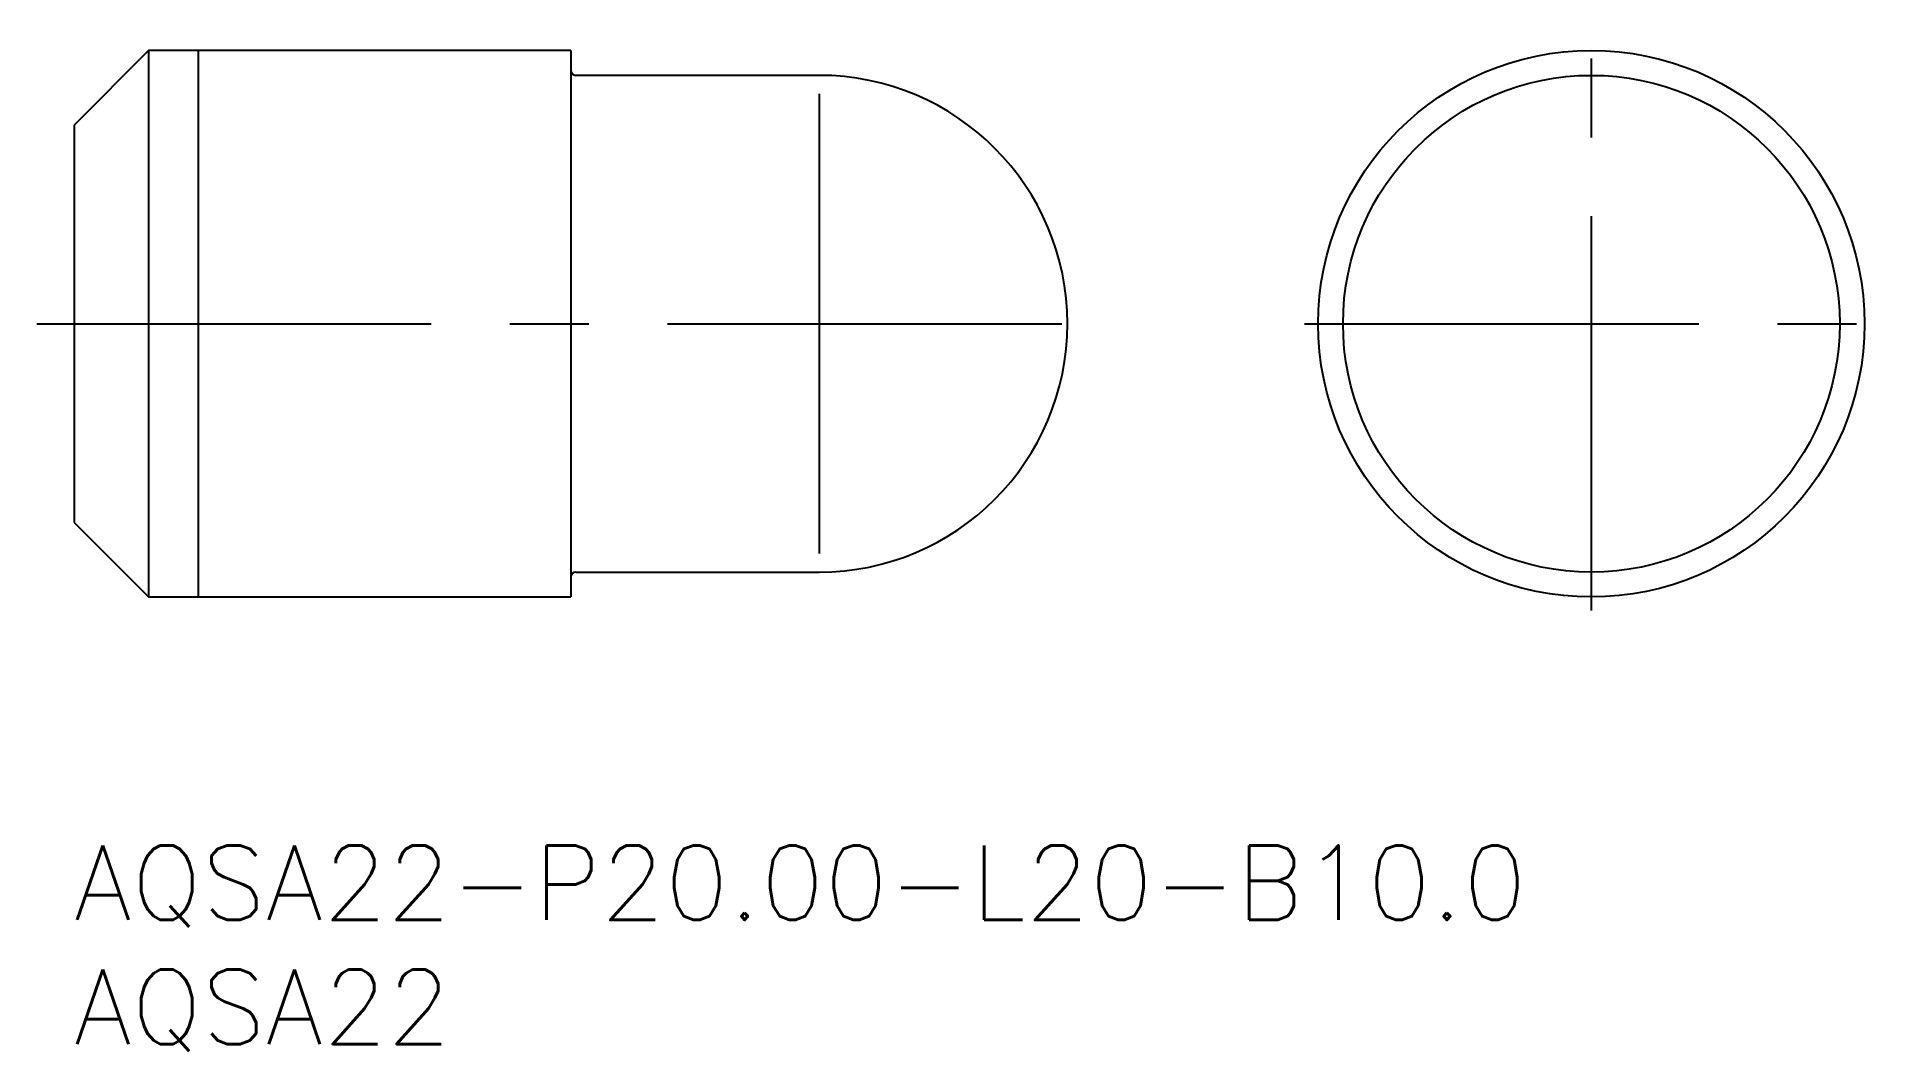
# Model space of a CAD drawing. Extents: x -1.5 to 72.6, y -8.3 to 32.6.
import ezdxf

# ---------------------------------------------------------------- set-up
doc = ezdxf.new("R2010")
doc.units = 0
doc.header["$LTSCALE"] = 0.5
doc.linetypes.add('CENTER', pattern=[50.8, 31.75, -6.35, 6.35, -6.35])
for name, color, linetype in [('MSM_CENTER', 1, 'CENTER'), ('MSM_CONTINUOUS', 7, 'CONTINUOUS'), ('MSM_NARROW', 5, 'CONTINUOUS'), ('MSM_PART_NUMBER', 7, 'CONTINUOUS')]:
    doc.layers.add(name, color=color, linetype=linetype)
doc.styles.get("Standard").update_dxf_attribs({"font": 'txt.shx', "height": 1, "bigfont": 'bigfont.shx'})

# ---------------------------------------------------------------- blocks, each defined once
blk = doc.blocks.new('*U13')
at = {"layer": 'MSM_PART_NUMBER'}
blk.add_text('AQSA22-P20.00-L20-B10.0', height=3, dxfattribs=at).set_placement((0, -3))
blk = doc.blocks.new('*U14')
at = {"layer": 'MSM_PART_NUMBER'}
blk.add_text('AQSA22', height=3, dxfattribs=at).set_placement((0, -8))

msp = doc.modelspace()

# ---------------------------------------------------------------- linework, layer by layer
at = {"layer": 'MSM_CENTER'}
for p, q in [((61.099, 9.45), (61.099, 32.55)), ((-1.5, 21), (41, 21)), ((49.549, 21), (72.649, 21))]:
    msp.add_line(p, q, dxfattribs=at)
at = {"layer": 'MSM_CONTINUOUS'}
for p, q in [((3, 32), (0, 29)), ((20, 32), (3, 32)), ((3, 32), (3, 10)), ((20, 32), (20, 10)), ((30, 31), (20.2, 31)), ((0, 29), (0, 13)), ((0, 13), (3, 10)), ((20.2, 11), (30, 11)), ((3, 10), (20, 10))]:
    msp.add_line(p, q, dxfattribs=at)
for radius in [11, 10]:
    msp.add_circle((61.099, 21), radius, dxfattribs=at)
for centre, radius, start, end in [((20.2, 31.2), 0.2, 180, 270), ((30, 21), 10, 270, 90), ((20.2, 10.8), 0.2, 90, 180)]:
    msp.add_arc(centre, radius, start, end, dxfattribs=at)
at = {"layer": 'MSM_NARROW'}
for p, q in [((5, 32), (5, 10)), ((30, 30.25), (30, 11.75))]:
    msp.add_line(p, q, dxfattribs=at)

# ---------------------------------------------------------------- block references
at = {"layer": 'MSM_CONTINUOUS'}
for name in ['*U13', '*U14']:
    msp.add_blockref(name, (0, 0), dxfattribs=at)

doc.saveas('drawing.dxf')
